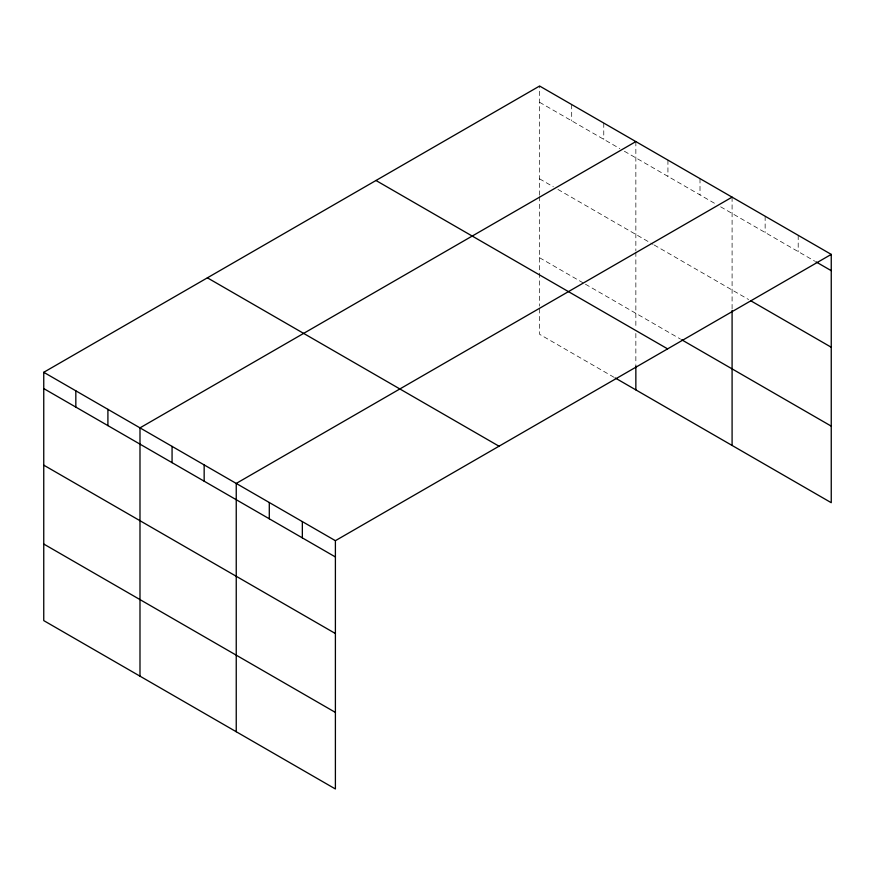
<?xml version="1.0" encoding="UTF-8"?>
<svg xmlns="http://www.w3.org/2000/svg" width="875" height="875" viewBox="0 0 875 875"><rect width="100%" height="100%" fill="white"/><g stroke="black" fill="none" stroke-linecap="round" stroke-linejoin="round"><path stroke-width="0.66" stroke-dasharray="4.38 3.28" d="M539.602 195.191L539.602 86.023M539.602 102.298L619.806 148.597M624.389 151.244L714.908 203.503M720.639 206.817L814.723 261.133M539.602 178.861L553.35 186.802M557.933 189.448L653.034 244.355M654.183 245.011L748.617 299.534M539.602 257.753L584.292 283.555M585.441 284.211L680.531 339.117M614.075 377.322L539.602 334.316L539.602 307.453M798.197 235.32L798.197 251.595M765.144 216.234L765.144 232.509M732.091 197.148L732.091 309.039M700.011 178.631L700.011 194.906M667.931 160.103L667.931 176.378M635.852 141.586L635.852 250.753M635.852 252.109L635.852 328.092M635.852 333.462L635.852 364.361M603.772 123.069L603.772 139.344M571.692 104.541L571.692 120.816M539.602 196.547L539.602 306.108"/><path stroke-width="1.31" d="M615.223 377.978L831.25 502.698L831.25 254.395L539.602 86.023L43.75 372.302L43.75 620.605L335.398 788.977L335.398 540.684L43.75 372.302M635.852 141.586L139.989 427.864L139.989 676.167M732.091 197.148L236.239 483.427L236.239 731.73M335.398 540.684L831.25 254.395M815.905 261.811L831.25 270.67M750.98 300.902L831.25 347.244M681.68 339.773L831.25 426.136M375.977 180.491L667.614 348.873M207.386 277.823L499.023 446.206M43.75 388.577L335.398 556.959M43.75 465.15L335.398 633.522M43.75 544.031L335.398 712.414M732.091 310.395L732.091 445.452M635.852 365.706L635.852 389.889M302.345 521.598L302.345 537.873M269.292 502.512L269.292 518.788M204.159 464.909L204.159 481.184M172.069 446.392L172.069 462.667M107.909 409.347L107.909 425.622M75.83 390.819L75.83 407.094"/></g></svg>
